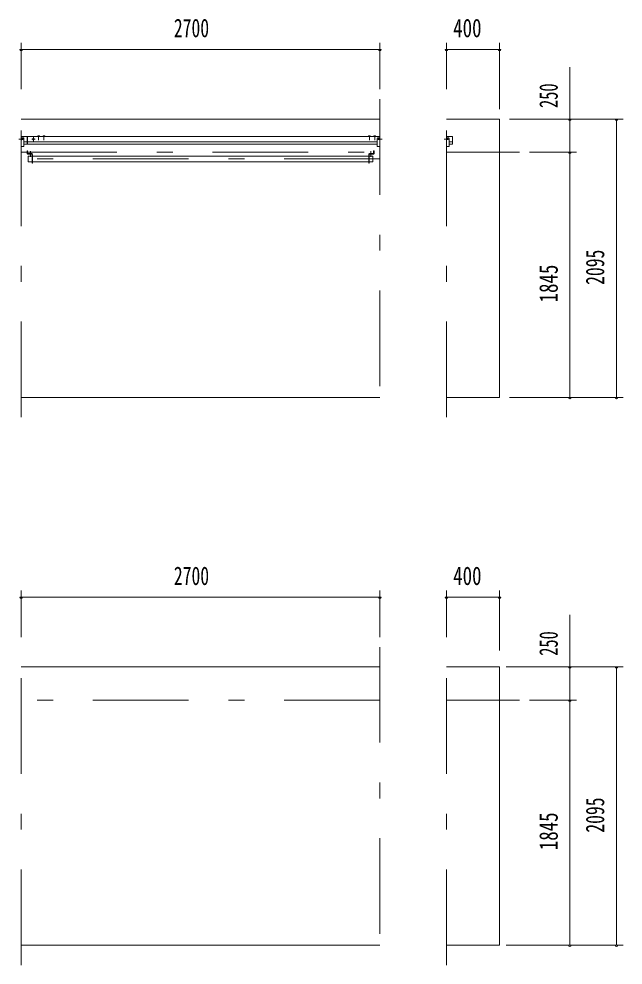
# Model space of a CAD drawing. Units: millimetres, scale not verified. Extents: x -27018 to 27029, y -10500 to 10500.
# Drawn here: x -8765 to -4218, y -7705 to -581 of the extents above; entities that cross this region are included whole.
import ezdxf
from ezdxf.enums import TextEntityAlignment as Align

# ---------------------------------------------------------------- set-up
doc = ezdxf.new("R2010")
doc.units = ezdxf.units.MM
doc.header["$LTSCALE"] = 60
doc.linetypes.add('USER3', pattern=[24, 12, -5, 2, -5])
for name, color, linetype, lineweight in [('0-2_1-05BOLD', 7, 'Continuous', 18), ('0-3_1-25CENTER', 3, 'USER3', 18), ('0-5_1-55DIM', 3, 'Continuous', 18)]:
    doc.layers.add(name, color=color, linetype=linetype, lineweight=lineweight)
doc.styles.add('ＭＳ ゴシック', font='')
doc.styles.get('ＭＳ ゴシック').set_extended_font_data('MS Gothic')

msp = doc.modelspace()

# ---------------------------------------------------------------- linework, layer by layer
at = {"layer": '0-2_1-05BOLD'}
for p, q in [((-8747.91, -1335.33), (-6047.91, -1335.33)), ((-8732.91, -1475.28), (-8747.91, -1475.28)), ((-8743.63, -1465.78), (-6047.91, -1465.78)), ((-8739.41, -1481.78), (-8743.11, -1481.78)), ((-8743.11, -1489.78), (-8739.41, -1489.78)), ((-8727.91, -1540.78), (-8727.91, -1480.28)), ((-8702.91, -1465.78), (-8702.91, -1523.38)), ((-8701.91, -1467.38), (-8702.91, -1467.38)), ((-8701.91, -1523.38), (-8701.91, -1465.78)), ((-8620.3, -1464.18), (-8620.3, -1460.68)), ((-8614.53, -1460.68), (-8614.53, -1464.18)), ((-8583.66, -1464.18), (-8583.66, -1465.78)), ((-8580.3, -1464.18), (-8580.3, -1460.68)), ((-8574.52, -1460.68), (-8574.52, -1464.18)), ((-6130.3, -1464.18), (-6130.3, -1460.68)), ((-6124.52, -1460.68), (-6124.52, -1464.18)), ((-6121.64, -1460.68), (-6121.64, -1464.18)), ((-6121.16, -1464.18), (-6121.16, -1465.78)), ((-6090.3, -1464.18), (-6090.3, -1460.68)), ((-6084.52, -1460.68), (-6084.52, -1464.18)), ((-6081.64, -1460.68), (-6081.64, -1464.18)), ((-6081.16, -1464.18), (-6081.16, -1465.78)), ((-6047.91, -1475.28), (-6062.91, -1475.28)), ((-6052.71, -1481.78), (-6056.41, -1481.78)), ((-6056.41, -1489.78), (-6052.71, -1489.78)), ((-5532.91, -1475.28), (-5547.91, -1475.28)), ((-5539.41, -1481.78), (-5543.11, -1481.78)), ((-5543.11, -1489.78), (-5539.41, -1489.78)), ((-5527.91, -1540.78), (-5527.91, -1480.28)), ((-8727.91, -1540.78), (-8747.91, -1540.78)), ((-6067.91, -1505.78), (-8727.91, -1505.78)), ((-6067.91, -1523.38), (-8727.91, -1523.38)), ((-8702.91, -1502.38), (-8701.91, -1502.38)), ((-5527.91, -1540.78), (-5547.91, -1540.78)), ((-5527.91, -1505.78), (-5502.91, -1505.78)), ((-8703.36, -1593.33), (-8703.36, -1573.33)), ((-8698.16, -1595.33), (-8668.56, -1595.33)), ((-8668.56, -1598.53), (-8698.16, -1598.53)), ((-8695.41, -1613.13), (-8666.56, -1613.13)), ((-8663.36, -1613.13), (-6132.46, -1613.13)), ((-6127.26, -1595.33), (-6097.66, -1595.33)), ((-6097.66, -1598.53), (-6127.26, -1598.53)), ((-6132.46, -1655.83), (-8663.36, -1655.83)), ((-8747.91, -3430.33), (-6047.91, -3430.33)), ((-8747.91, -5460.33), (-6047.91, -5460.33)), ((-6047.91, -7555.33), (-8747.91, -7555.33))]:
    msp.add_line(p, q, dxfattribs=at)
for points in [[(-5547.91, -3430.33), (-5147.91, -3430.33), (-5147.91, -1335.33), (-5547.91, -1335.33)], [(-8747.91, -1480), (-8742.91, -1482.89), (-8742.91, -1488.67), (-8747.91, -1491.55)], [(-8623.66, -1465.78), (-8623.66, -1464.18), (-8611.16, -1464.18), (-8611.16, -1465.78)], [(-8611.64, -1464.18), (-8611.64, -1460.68), (-8612.51, -1460.18), (-8622.31, -1460.18), (-8623.18, -1460.68), (-8623.18, -1464.18)], [(-8583.66, -1464.18), (-8571.16, -1464.18), (-8571.16, -1465.78)], [(-8571.64, -1464.18), (-8571.64, -1460.68), (-8572.51, -1460.18), (-8582.31, -1460.18), (-8583.19, -1460.68), (-8583.19, -1464.18)], [(-6121.16, -1464.18), (-6133.66, -1464.18), (-6133.66, -1465.78)], [(-6133.18, -1464.18), (-6133.18, -1460.68), (-6132.31, -1460.18), (-6122.51, -1460.18), (-6121.64, -1460.68)], [(-6081.16, -1464.18), (-6093.66, -1464.18), (-6093.66, -1465.78)], [(-6093.18, -1464.18), (-6093.18, -1460.68), (-6092.31, -1460.18), (-6082.51, -1460.18), (-6081.64, -1460.68)], [(-6067.91, -1480.28), (-6067.91, -1540.78), (-6047.91, -1540.78)], [(-6047.91, -1491.55), (-6052.91, -1488.67), (-6052.91, -1482.89), (-6047.91, -1480)], [(-5547.91, -1465.78), (-5502.91, -1465.78), (-5502.91, -1523.38), (-5527.91, -1523.38)], [(-5547.91, -1480), (-5542.91, -1482.89), (-5542.91, -1488.67), (-5547.91, -1491.55)], [(-8703.36, -1573.33), (-8700.16, -1573.33), (-8700.16, -1593.33)], [(-8666.56, -1655.83), (-8695.41, -1655.83), (-8695.41, -1613.13)], [(-8666.56, -1600.53), (-8666.56, -1666.33), (-8663.36, -1666.33), (-8663.36, -1600.53)], [(-6129.26, -1600.53), (-6129.26, -1666.33), (-6132.46, -1666.33), (-6132.46, -1600.53)], [(-6129.26, -1613.13), (-6100.41, -1613.13), (-6100.41, -1655.83), (-6129.26, -1655.83)], [(-6095.66, -1593.33), (-6095.66, -1573.33), (-6092.46, -1573.33), (-6092.46, -1593.33)], [(-5547.91, -5460.33), (-5147.91, -5460.33), (-5147.91, -7555.33), (-5547.91, -7555.33)]]:
    msp.add_lwpolyline(points, dxfattribs=at)
msp.add_lwpolyline([(-8661.91, -1488.67), (-8661.91, -1482.89), (-8656.91, -1480), (-8651.91, -1482.89), (-8651.91, -1488.67), (-8656.91, -1491.55)], close=True, dxfattribs=at)
for radius in [6.25, 4.9]:
    msp.add_circle((-8656.91, -1485.78), radius, dxfattribs=at)
for centre, radius, start, end in [((-8747.91, -1485.78), 6.25, 270, 90), ((-8747.91, -1485.78), 4.9, 270, 90), ((-8739.41, -1485.78), 4, 270, 90), ((-8732.91, -1480.28), 5, 0, 90), ((-8621.74, -1462.49), 2.32, 51.45377, 90), ((-8617.41, -1468.69), 8.51, 70.16867, 109.82912), ((-8613.08, -1462.5), 2.32, 90, 128.53143), ((-8581.74, -1462.49), 2.32, 51.45377, 90), ((-8577.41, -1468.69), 8.51, 70.16867, 109.82912), ((-8573.08, -1462.5), 2.32, 90, 128.53143), ((-6131.74, -1462.49), 2.32, 51.45377, 90), ((-6127.41, -1468.69), 8.51, 70.16867, 109.82912), ((-6123.08, -1462.5), 2.32, 90, 128.53143), ((-6091.74, -1462.49), 2.32, 51.45377, 90), ((-6087.41, -1468.69), 8.51, 70.16867, 109.82912), ((-6083.08, -1462.5), 2.32, 90, 128.53143), ((-6062.91, -1480.28), 5, 90, 180), ((-6056.41, -1485.78), 4, 90, 270), ((-6047.91, -1485.78), 6.25, 90, 270), ((-6047.91, -1485.78), 4.9, 90, 270), ((-5547.91, -1485.78), 6.25, 270, 90), ((-5547.91, -1485.78), 4.9, 270, 90), ((-5539.41, -1485.78), 4, 270, 90), ((-5532.91, -1480.28), 5, 0, 90), ((-8698.16, -1593.33), 5.2, 180, 270), ((-8698.16, -1593.33), 2, 180, 270), ((-8668.56, -1600.53), 5.2, 0, 90), ((-8668.56, -1600.53), 2, 0, 90), ((-6127.26, -1600.53), 5.2, 90, 180), ((-6127.26, -1600.53), 2, 90, 180), ((-6097.66, -1593.33), 2, 270, 0), ((-6097.66, -1593.33), 5.2, 270, 0)]:
    msp.add_arc(centre, radius, start, end, dxfattribs=at)
at = {"layer": '0-3_1-25CENTER'}
for p, q in [((-8747.91, -3580.33), (-8747.91, -1185.33)), ((-6047.91, -1185.33), (-6047.91, -3580.33)), ((-5547.91, -3580.33), (-5547.91, -1185.33)), ((-8730.41, -1485.78), (-8765.41, -1485.78)), ((-8644.41, -1485.78), (-8669.41, -1485.78)), ((-8656.91, -1505.78), (-8656.91, -1465.78)), ((-8617.41, -1457.76), (-8617.41, -1492.64)), ((-8577.41, -1492.64), (-8577.41, -1457.76)), ((-6127.41, -1457.76), (-6127.41, -1492.64)), ((-6087.41, -1492.64), (-6087.41, -1457.76)), ((-6030.41, -1485.78), (-6065.41, -1485.78)), ((-5530.41, -1485.78), (-5565.41, -1485.78)), ((-8747.91, -1585.33), (-6047.91, -1585.33)), ((-6047.91, -1634.48), (-8747.91, -1634.48)), ((-8678.36, -1576.33), (-8678.36, -1618.13)), ((-6117.46, -1576.33), (-6117.46, -1618.13)), ((-4997.91, -1585.33), (-5547.91, -1585.33)), ((-8747.91, -7705.33), (-8747.91, -5310.33)), ((-6047.91, -5310.33), (-6047.91, -7705.33)), ((-5547.91, -7705.33), (-5547.91, -5310.33)), ((-6047.91, -5710.33), (-8747.91, -5710.33)), ((-4997.92, -5710.33), (-5547.91, -5710.33))]:
    msp.add_line(p, q, dxfattribs=at)
at = {"layer": '0-5_1-55DIM'}
for p, q in [((-8747.91, -1110.33), (-8747.91, -760.33)), ((-6047.91, -760.33), (-6047.91, -1110.33)), ((-5547.91, -1110.33), (-5547.91, -760.33)), ((-5147.91, -760.33), (-5147.91, -1260.33)), ((-8737.91, -810.33), (-8757.91, -810.33)), ((-8747.91, -810.33), (-6047.91, -810.33)), ((-8747.91, -810.33), (-6047.91, -810.33)), ((-6037.91, -810.33), (-6057.91, -810.33)), ((-5537.91, -810.33), (-5557.91, -810.33)), ((-5547.91, -810.33), (-5147.91, -810.33)), ((-5547.91, -810.33), (-5147.91, -810.33)), ((-5137.91, -810.33), (-5157.91, -810.33)), ((-4617.91, -3430.33), (-4617.91, -942.83)), ((-5072.91, -1335.33), (-4217.91, -1335.33)), ((-4607.92, -1335.33), (-4627.92, -1335.33)), ((-4607.91, -1335.33), (-4627.91, -1335.33)), ((-4617.92, -1585.33), (-4617.92, -1335.33)), ((-4257.92, -1335.33), (-4277.92, -1335.33)), ((-4257.91, -1335.33), (-4277.91, -1335.33)), ((-4267.92, -3430.33), (-4267.92, -1335.33)), ((-4267.91, -1335.33), (-4267.91, -3430.33)), ((-4567.91, -1585.33), (-4922.91, -1585.33)), ((-4607.92, -1585.33), (-4627.92, -1585.33)), ((-4607.91, -1585.33), (-4627.91, -1585.33)), ((-4617.92, -3430.33), (-4617.92, -1585.33)), ((-4217.91, -3430.33), (-5072.91, -3430.33)), ((-4607.92, -3430.33), (-4627.92, -3430.33)), ((-4607.91, -3430.33), (-4627.91, -3430.33)), ((-4257.92, -3430.33), (-4277.92, -3430.33)), ((-4257.91, -3430.33), (-4277.91, -3430.33)), ((-8747.91, -5235.33), (-8747.91, -4885.33)), ((-6047.91, -4885.33), (-6047.91, -5235.33)), ((-5547.91, -5235.33), (-5547.91, -4885.33)), ((-5147.91, -4885.33), (-5147.91, -5335.33)), ((-8737.91, -4935.33), (-8757.91, -4935.33)), ((-8747.91, -4935.33), (-6047.91, -4935.33)), ((-8747.91, -4935.33), (-6047.91, -4935.33)), ((-6037.91, -4935.33), (-6057.91, -4935.33)), ((-5537.91, -4935.33), (-5557.91, -4935.33)), ((-5547.91, -4935.33), (-5147.91, -4935.33)), ((-5547.91, -4935.33), (-5147.91, -4935.33)), ((-5137.91, -4935.33), (-5157.91, -4935.33)), ((-4617.92, -5067.83), (-4617.92, -7555.33)), ((-5097.91, -5460.33), (-4217.92, -5460.33)), ((-4607.92, -5460.33), (-4627.92, -5460.33)), ((-4617.92, -5710.33), (-4617.92, -5460.33)), ((-4257.92, -5460.33), (-4277.92, -5460.33)), ((-4267.92, -7555.33), (-4267.92, -5460.33)), ((-4567.92, -5710.33), (-4922.92, -5710.33)), ((-4607.92, -5710.33), (-4627.92, -5710.33)), ((-4617.92, -7555.33), (-4617.92, -5710.33)), ((-5097.91, -7555.33), (-4217.92, -7555.33)), ((-4217.92, -7555.33), (-5072.92, -7555.33)), ((-4607.92, -7555.33), (-4627.92, -7555.33)), ((-4257.92, -7555.33), (-4277.92, -7555.33)), ((-4257.92, -7555.33), (-4277.92, -7555.33))]:
    msp.add_line(p, q, dxfattribs=at)
for centre in [(-8747.91, -810.33), (-6047.91, -810.33), (-5547.91, -810.33), (-5147.91, -810.33), (-4617.92, -1335.33), (-4617.91, -1335.33), (-4267.92, -1335.33), (-4267.91, -1335.33), (-4617.92, -1585.33), (-4617.91, -1585.33), (-4617.92, -3430.33), (-4617.91, -3430.33), (-4267.92, -3430.33), (-4267.91, -3430.33), (-8747.91, -4935.33), (-6047.91, -4935.33), (-5547.91, -4935.33), (-5147.91, -4935.33), (-4617.92, -5460.33), (-4267.92, -5460.33), (-4617.92, -5710.33), (-4617.92, -7555.33), (-4267.92, -7555.33), (-4267.92, -7555.33)]:
    msp.add_arc(centre, 10, 180, 0, dxfattribs=at)

# ---------------------------------------------------------------- texts
at = {"layer": '0-5_1-55DIM', "color": 7, "style": 'ＭＳ ゴシック'}
for s, width, p in [('2700', 0.7, (-7599.25, -760.33)), ('400', 0.75, (-5496.65, -760.33)), ('2700', 0.7, (-7599.25, -4885.33)), ('400', 0.75, (-5496.65, -4885.33))]:
    msp.add_text(s, height=139.3, dxfattribs=dict(at, width=width)).set_placement(p, align=Align.BOTTOM_LEFT)
for s, width, p in [('250', 0.65, (-4667.92, -1251.27)), ('2095', 0.7, (-4317.92, -2583.53)), ('1845', 0.75, (-4667.92, -2715.19)), ('250', 0.65, (-4667.92, -5376.27)), ('2095', 0.7, (-4317.92, -6708.53)), ('1845', 0.75, (-4667.92, -6840.18))]:
    msp.add_text(s, height=139.3, rotation=90, dxfattribs=dict(at, width=width)).set_placement(p, align=Align.BOTTOM_LEFT)

doc.saveas('drawing.dxf')
